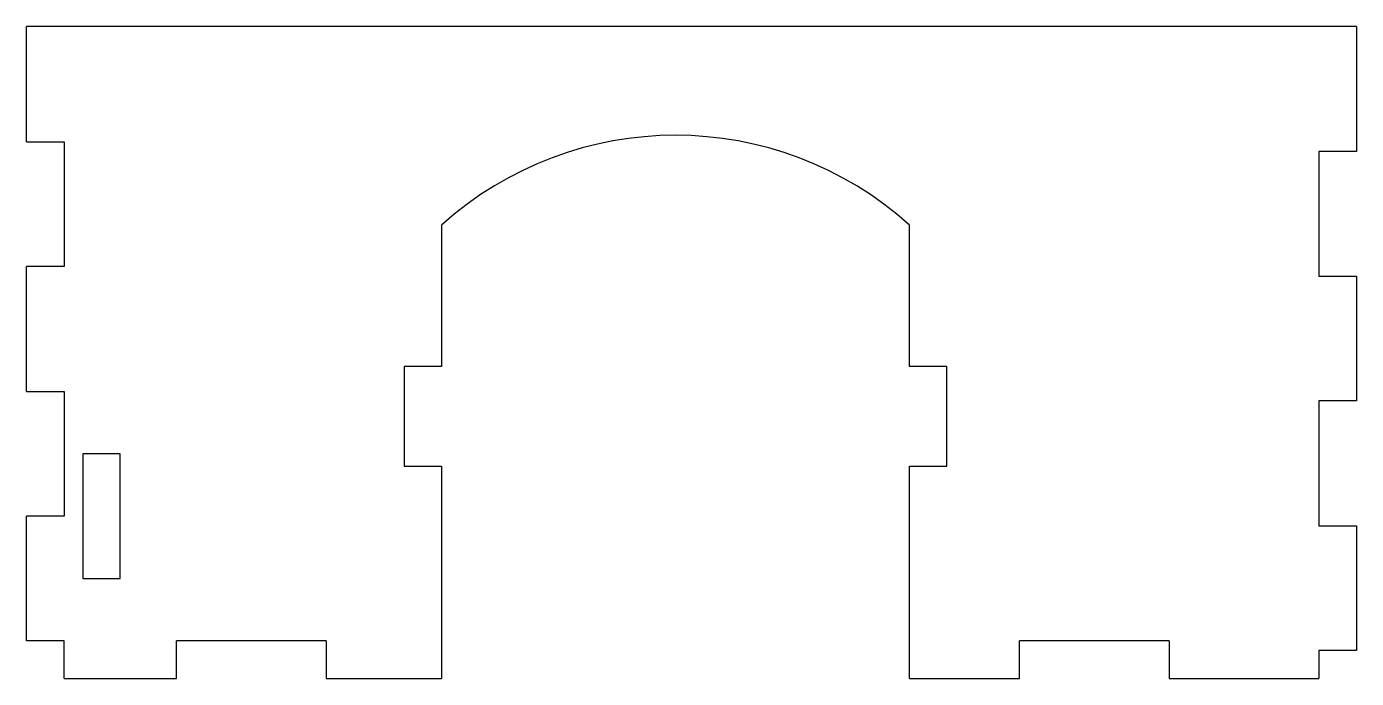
# Model space of a CAD drawing. Header units: millimetres. Extents: x 3988 to 4094, y 1335 to 1388.
import ezdxf

# ---------------------------------------------------------------- set-up
doc = ezdxf.new("R2010")
doc.units = ezdxf.units.MM

msp = doc.modelspace()

# ---------------------------------------------------------------- linework, layer by layer
at = {"color": 0}
for p, q in [((4094.21, 1387.55, -36.14), (3987.65, 1387.55, -36.14)), ((3987.65, 1378.32, -36.14), (3987.65, 1387.55, -36.14)), ((4094.21, 1387.55, -36.14), (4094.21, 1377.55, -36.14)), ((3987.65, 1378.32, -36.14), (3990.65, 1378.32, -36.14)), ((3990.65, 1378.32, -36.14), (3990.65, 1368.32, -36.14)), ((4091.21, 1377.55, -36.14), (4091.21, 1367.55, -36.14)), ((4094.21, 1377.55, -36.14), (4091.21, 1377.55, -36.14)), ((4020.9, 1371.64, -36.14), (4020.9, 1360.32, -36.14)), ((4058.4, 1360.32, -36.14), (4058.4, 1371.64, -36.14)), ((3990.65, 1368.32, -36.14), (3987.65, 1368.32, -36.14)), ((3987.65, 1358.32, -36.14), (3987.65, 1368.32, -36.14)), ((4091.21, 1367.55, -36.14), (4094.21, 1367.55, -36.14)), ((4094.21, 1367.55, -36.14), (4094.21, 1357.55, -36.14)), ((4017.9, 1360.32, -36.14), (4017.9, 1352.32, -36.14)), ((4020.9, 1360.32, -36.14), (4017.9, 1360.32, -36.14)), ((4061.4, 1360.32, -36.14), (4058.4, 1360.32, -36.14)), ((4061.4, 1352.32, -36.14), (4061.4, 1360.32, -36.14)), ((3987.65, 1358.32, -36.14), (3990.65, 1358.32, -36.14)), ((3990.65, 1358.32, -36.14), (3990.65, 1348.32, -36.14)), ((4091.21, 1357.55, -36.14), (4091.21, 1347.55, -36.14)), ((4094.21, 1357.55, -36.14), (4091.21, 1357.55, -36.14)), ((3992.15, 1353.32, -36.14), (3992.15, 1343.32, -36.14)), ((3995.15, 1353.32, -36.14), (3992.15, 1353.32, -36.14)), ((3995.15, 1343.32, -36.14), (3995.15, 1353.32, -36.14)), ((4017.9, 1352.32, -36.14), (4020.9, 1352.32, -36.14)), ((4020.9, 1352.32, -36.14), (4020.9, 1335.32, -36.14)), ((4058.4, 1352.32, -36.14), (4061.4, 1352.32, -36.14)), ((4058.4, 1335.32, -36.14), (4058.4, 1352.32, -36.14)), ((3990.65, 1348.32, -36.14), (3987.65, 1348.32, -36.14)), ((3987.65, 1338.32, -36.14), (3987.65, 1348.32, -36.14)), ((4091.21, 1347.55, -36.14), (4094.21, 1347.55, -36.14)), ((4094.21, 1347.55, -36.14), (4094.21, 1337.55, -36.14)), ((3992.15, 1343.32, -36.14), (3995.15, 1343.32, -36.14)), ((3990.65, 1338.32, -36.14), (3987.65, 1338.32, -36.14)), ((3990.65, 1335.32, -36.14), (3990.65, 1338.32, -36.14)), ((3999.65, 1335.32, -36.14), (3999.65, 1338.32, -36.14)), ((4011.65, 1338.32, -36.14), (3999.65, 1338.32, -36.14)), ((4011.65, 1338.32, -36.14), (4011.65, 1335.32, -36.14)), ((4067.21, 1335.32, -36.14), (4067.21, 1338.32, -36.14)), ((4079.21, 1338.32, -36.14), (4067.21, 1338.32, -36.14)), ((4079.21, 1338.32, -36.14), (4079.21, 1335.32, -36.14)), ((4091.21, 1337.55, -36.14), (4091.21, 1335.32, -36.14)), ((4094.21, 1337.55, -36.14), (4091.21, 1337.55, -36.14)), ((3990.65, 1335.32, -36.14), (3999.65, 1335.32, -36.14)), ((4011.65, 1335.32, -36.14), (4020.9, 1335.32, -36.14)), ((4058.4, 1335.32, -36.14), (4067.21, 1335.32, -36.14)), ((4079.21, 1335.32, -36.14), (4091.21, 1335.32, -36.14))]:
    msp.add_line(p, q, dxfattribs=at)
msp.add_arc((4039.65, 1350.84, -36.14), 28, 47.9605, 132.0395, dxfattribs=at)

doc.saveas('drawing.dxf')
